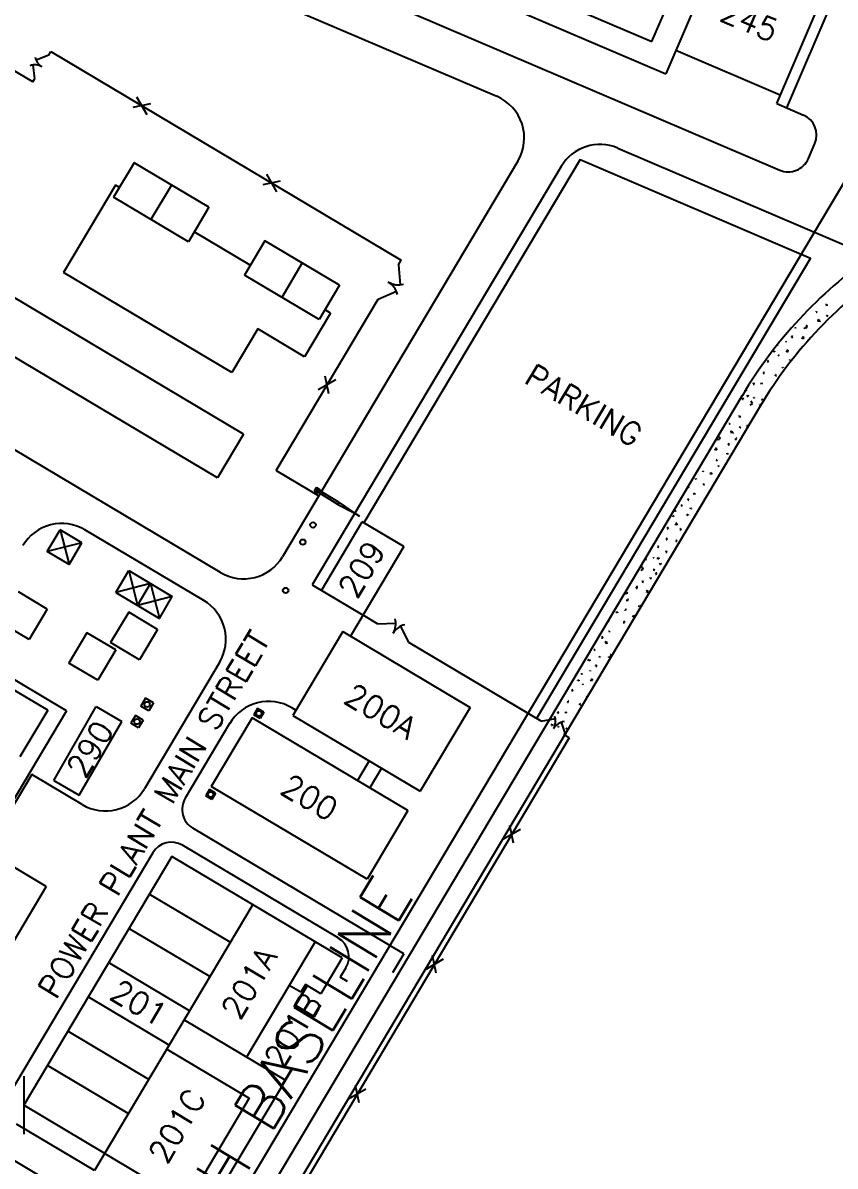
# Model space of a CAD drawing. Extents: x -16413 to 78405, y -232 to 83089.
# Drawn here: x 21873 to 27251, y 11077 to 18644 of the extents above; entities that cross this region are included whole.
import ezdxf
from ezdxf.enums import TextEntityAlignment as Align

# ---------------------------------------------------------------- set-up
doc = ezdxf.new("R2010")
doc.units = 0
doc.header["$LTSCALE"] = 350
doc.header["$MEASUREMENT"] = 0
doc.layers.add('BACKGROUND', color=7, linetype='CONTINUOUS')
doc.styles.add('SIMPLEX', font='SIMPLEX')

msp = doc.modelspace()

# ---------------------------------------------------------------- linework, layer by layer
at = {"layer": 'BACKGROUND'}
for p, q in [((21463, 19674.9), (25010.3, 18157.6)), ((23180.9, 15006.1), (15557.3, 19543.2)), ((26478.9, 19121.8), (26129.7, 18305.4)), ((26037.5, 18519.4), (26235.9, 18982.9)), ((24239, 18800.8), (26884.4, 17669.3)), ((25308.4, 18831.4), (26037.5, 18519.4)), ((26863.6, 18108.9), (27170.3, 18826.1)), ((26929.8, 18080.6), (27236.5, 18797.8)), ((22161.4, 14090.8), (14386.2, 18718.1)), ((25136.7, 18730.1), (26129.7, 18305.4)), ((23334.1, 15920.4), (18920.5, 18547.1)), ((26887.2, 18164.1), (26195.8, 18459.8)), ((22717.7, 18107.5), (22601.3, 18083.3)), ((22626.1, 18153.5), (22692.9, 18037.2)), ((26863.6, 18108.9), (27040.1, 18033.4)), ((25811.8, 17814.9), (31181.9, 15518)), ((27073.4, 17745.1), (27115.9, 17844.4)), ((22609.1, 17717.5), (22473.6, 17489.7)), ((23104.1, 17422.9), (22609.1, 17717.5)), ((25150.2, 17728.4), (23848.2, 15540.7)), ((25561.5, 17739.2), (24130.6, 15334.7)), ((25561.5, 17739.2), (27086.5, 17086.9)), ((23485.4, 17642.1), (23552.2, 17525.8)), ((25436, 17692.5), (23788.3, 14923.9)), ((22486.4, 17570), (22142.8, 16992.5)), ((22512.2, 17554.6), (22486.4, 17570)), ((22856.6, 17570.2), (22721.1, 17342.5)), ((23577, 17596), (23460.6, 17571.9)), ((22968.6, 17195.2), (22473.6, 17489.7)), ((23104.1, 17422.9), (22968.6, 17195.2)), ((23378.4, 17039.1), (23007.2, 17260)), ((23475.3, 17202), (23339.8, 16974.2)), ((23970.3, 16907.4), (23475.3, 17202)), ((23722.8, 17054.7), (23587.3, 16826.9)), ((27086.5, 17086.9), (25273.3, 14040.2)), ((23256.5, 16329.7), (22142.8, 16992.5)), ((23834.8, 16679.7), (23339.8, 16974.2)), ((23970.3, 16907.4), (23834.8, 16679.7)), ((23909.5, 16723.1), (23737.7, 16434.3)), ((23909.5, 16723.1), (23873.4, 16744.5)), ((27127.7, 16734.6), (27125.4, 16729.5)), ((27125.4, 16729.5), (27128, 16728.1)), ((27128, 16728.1), (27130.3, 16726.1)), ((27188.9, 16776.1), (27202.1, 16776.6)), ((27191.3, 16775), (27188.9, 16776.1)), ((27189.9, 16779.6), (27192.6, 16782.3)), ((27192.6, 16782.3), (27191.3, 16775)), ((27140.3, 16664.6), (27138.6, 16680.6)), ((27138.6, 16680.6), (27149, 16670.5)), ((27149, 16670.5), (27146.4, 16664.3)), ((27191.9, 16709.9), (27193.9, 16707.9)), ((27193.9, 16707.9), (27195.7, 16706.9)), ((27195.7, 16706.9), (27200.9, 16703.7)), ((27200.9, 16703.7), (27201.7, 16703)), ((23162.2, 15631.7), (21548.4, 16592.1)), ((23428.3, 16618.4), (23256.5, 16329.7)), ((23737.7, 16434.3), (23428.3, 16618.4)), ((26985, 16625.2), (26987.3, 16627.8)), ((26987.6, 16623.9), (26985, 16625.2)), ((26991.3, 16626.8), (26987.6, 16623.9)), ((27047.1, 16620.9), (27047.5, 16624.4)), ((27047.5, 16624.4), (27053, 16623.3)), ((27053, 16623.3), (27054.6, 16626.7)), ((27054.6, 16626.7), (27057.6, 16625.9)), ((27057.6, 16625.9), (27060.7, 16625.8)), ((27064, 16639.7), (27059, 16637.6)), ((27059, 16637.6), (27061.5, 16631.5)), ((27060.7, 16625.8), (27065.4, 16635.6)), ((27065.4, 16635.6), (27064, 16639.7)), ((27122.9, 16598.5), (27120.9, 16595.2)), ((26871.7, 16511.7), (26867.7, 16508.5)), ((26869.8, 16515.4), (26871.7, 16511.7)), ((26924.1, 16532.7), (26923.8, 16531.1)), ((26925.3, 16532.7), (26924.1, 16533.7)), ((26924.1, 16533.7), (26924.1, 16532.7)), ((26960.9, 16567.5), (26960.7, 16563.1)), ((26966.9, 16567.7), (26960.9, 16567.5)), ((26962.3, 16562.3), (26969, 16562.4)), ((26969.6, 16564.9), (26966.9, 16567.7)), ((26969, 16562.4), (26969.6, 16564.9)), ((27028.7, 16558.8), (27042.9, 16554.2)), ((27041.2, 16568.6), (27036.8, 16561.1)), ((27042.9, 16554.2), (27041.2, 16568.6)), ((26843.7, 16468), (26843.3, 16471.8)), ((26843.3, 16471.8), (26848.7, 16471.8)), ((26850.1, 16465.4), (26845.7, 16467.4)), ((26848.7, 16471.8), (26850.1, 16465.4)), ((26878.7, 16444.9), (26875.6, 16442.6)), ((26876.6, 16441.9), (26875.9, 16443.3)), ((26875.9, 16443.3), (26879, 16442.7)), ((26879, 16442.7), (26878.7, 16444.9)), ((26933.5, 16475.1), (26929.1, 16470)), ((26929.1, 16470), (26929.4, 16465.5)), ((26929.3, 16467.4), (26940.6, 16471.2)), ((26940.3, 16477), (26933.5, 16475.1)), ((26940.6, 16471.2), (26940.3, 16477)), ((26809.3, 16408.9), (26801.1, 16402)), ((26801.1, 16402), (26807.6, 16398.5)), ((26807.6, 16398.5), (26807.9, 16403.4)), ((26900.1, 16360.5), (26905, 16365.1)), ((26905, 16365.1), (26905.6, 16359.5)), ((26951.7, 16410.7), (26950.7, 16413.1)), ((26951.5, 16410), (26953.3, 16413.5)), ((26953.3, 16413.5), (26951.7, 16410.7)), ((23945.3, 16281), (23829.1, 16214.2)), ((23899.3, 16189.4), (23875.1, 16305.8)), ((26774.7, 16327.7), (26774.4, 16324.4)), ((26774.4, 16324.4), (26779.7, 16325.7)), ((26777.5, 16331.9), (26775.8, 16330.2)), ((26780.4, 16329.9), (26777.5, 16331.9)), ((26779.7, 16325.7), (26780.4, 16329.9)), ((26853.9, 16312.2), (26852.7, 16307.3)), ((26855.7, 16314.7), (26853.9, 16312.2)), ((26860.1, 16310.9), (26855.7, 16314.7)), ((26856, 16306.1), (26860.1, 16310.9)), ((26655.4, 16207.1), (26655.3, 16209.4)), ((26662.5, 16208.7), (26657.9, 16208.5)), ((26659.3, 16216), (26659.6, 16216.1)), ((26659.6, 16216.1), (26662.5, 16208.7)), ((26710.2, 16261.2), (26708.7, 16252.7)), ((26708.7, 16252.7), (26714.1, 16253.3)), ((26714.2, 16257.4), (26711.5, 16259.4)), ((26714.1, 16253.3), (26714.2, 16257.4)), ((26764.1, 16252.8), (26759.1, 16256.5)), ((26764.5, 16253.3), (26763.7, 16260.9)), ((26763.7, 16260.9), (26767.9, 16256.1)), ((26767.9, 16256.1), (26764.1, 16252.8)), ((26636.1, 16177.7), (20250.1, 5447.3)), ((26629.7, 16152), (26637.5, 16162.4)), ((26637.5, 16162.4), (26642.7, 16151.7)), ((26642.7, 16151.7), (26637.5, 16150.4)), ((26666.3, 16172.3), (26672, 16180.5)), ((26672.4, 16170.7), (26668.1, 16170.9)), ((26672, 16180.5), (26675.4, 16173.3)), ((26675.4, 16173.3), (26672.4, 16170.7)), ((26688.8, 16113.7), (26694.6, 16120.2)), ((26696.8, 16133), (26692.2, 16138.9)), ((26694.6, 16120.2), (26702.7, 16123.4)), ((26702.7, 16123.4), (26696.8, 16133)), ((26714.2, 16159), (26711.7, 16160.9)), ((26712.4, 16160.9), (26712.8, 16163.9)), ((26712.8, 16163.9), (26714.1, 16163.9)), ((26714.1, 16163.9), (26714.2, 16159)), ((26752.2, 16117.7), (26754.5, 16118.3)), ((26753.7, 16113.7), (26752.2, 16117.7)), ((26754.5, 16118.3), (26757.7, 16116.2)), ((26766.9, 16148.3), (26766.1, 16153.8)), ((26766.1, 16153.8), (26770, 16152.3)), ((26770.3, 16147.3), (26767.4, 16148.4)), ((26770, 16152.3), (26770.3, 16147.3)), ((26754.7, 16107.1), (20368.7, 5376.7)), ((26614.1, 16042.2), (26616.8, 16044.9)), ((26616.8, 16044.9), (26615.4, 16037.6)), ((26757.7, 16116.2), (26756.5, 16112.8)), ((26551.9, 15997.2), (26549.5, 15992.1)), ((26549.5, 15992.1), (26552.1, 15990.7)), ((26552.1, 15990.7), (26554.5, 15988.7)), ((26613.1, 16038.7), (26626.2, 16039.2)), ((26615.4, 16037.6), (26613.1, 16038.7)), ((26616, 15972.4), (26618.1, 15970.5)), ((26618.1, 15970.5), (26619.8, 15969.5)), ((26619.8, 15969.5), (26625, 15966.3)), ((26625, 15966.3), (26625.9, 15965.6)), ((26666.2, 15977.7), (26674.3, 15979.6)), ((26668.2, 15974.7), (26666.2, 15977.7)), ((26674.3, 15979.6), (26677, 15976.5)), ((23334.1, 15920.4), (23162.2, 15631.7)), ((26488.1, 15902.3), (26483.2, 15900.2)), ((26483.2, 15900.2), (26485.7, 15894.1)), ((26484.9, 15888.3), (26489.6, 15898.2)), ((26489.6, 15898.2), (26488.1, 15902.3)), ((26564.4, 15927.2), (26562.7, 15943.1)), ((26562.7, 15943.1), (26573.1, 15933.1)), ((26573.1, 15933.1), (26570.5, 15926.9)), ((26597.8, 15892.6), (26593, 15895.2)), ((26597.2, 15888.3), (26597.8, 15892.6)), ((26452.9, 15821.4), (26467.1, 15816.8)), ((26465.3, 15831.1), (26461, 15823.7)), ((26467.1, 15816.8), (26465.3, 15831.1)), ((26471.3, 15883.5), (26471.7, 15887)), ((26471.7, 15887), (26477.2, 15885.9)), ((26477.2, 15885.9), (26478.8, 15889.3)), ((26478.8, 15889.3), (26481.7, 15888.5)), ((26481.7, 15888.5), (26484.9, 15888.3)), ((26547.1, 15861.1), (26541.3, 15851.7)), ((26541.3, 15851.7), (26551.1, 15852.6)), ((26585.4, 15888.3), (26597.2, 15888.3)), ((26468.6, 15752), (26465.2, 15750.4)), ((26465.2, 15750.4), (26469.3, 15745.6)), ((26468.2, 15745.1), (26468.6, 15752)), ((26536.6, 15790.1), (26535.8, 15795)), ((26535.8, 15795), (26543, 15789.2)), ((26543, 15789.2), (26542.7, 15792.1)), ((26375.9, 15673.3), (26374.9, 15675.7)), ((26375.6, 15672.6), (26377.5, 15676.1)), ((26377.5, 15676.1), (26375.9, 15673.3)), ((26427.7, 15654.4), (26427.7, 15668.4)), ((26427.7, 15668.4), (26437.5, 15658.6)), ((26476.8, 15714), (26475.5, 15711.5)), ((26475.5, 15711.5), (26479.5, 15708.2)), ((26479.5, 15708.2), (26481.4, 15711.7)), ((26324.2, 15623.1), (26329.1, 15627.7)), ((26329.1, 15627.7), (26329.7, 15622.1)), ((26383.6, 15589.4), (26375.5, 15588.8)), ((26379.2, 15584.5), (26383.6, 15589.4)), ((26430.3, 15659.9), (26429.4, 15662.8)), ((26437.5, 15658.6), (26430.3, 15659.9)), ((23841.1, 15528.8), (23592.2, 15110.5)), ((23816.7, 15568), (23802.3, 15544.4)), ((23802.3, 15544.4), (23825.9, 15530)), ((23816.7, 15568), (23840.3, 15553.6)), ((23824.9, 15554.9), (23817.7, 15543.1)), ((23959.3, 15456.6), (23817.7, 15543.1)), ((23966.5, 15468.4), (23824.9, 15554.9)), ((23840.3, 15553.6), (23825.9, 15530)), ((26278, 15574.7), (26276.8, 15569.9)), ((26279.9, 15577.3), (26278, 15574.7)), ((26284.2, 15573.5), (26279.9, 15577.3)), ((26280.1, 15568.7), (26284.2, 15573.5)), ((26317.8, 15522.2), (26312.9, 15529.3)), ((26312.9, 15529.3), (26321.6, 15529.3)), ((26321.6, 15529.3), (26319, 15519.3)), ((23959.3, 15456.6), (23966.5, 15468.4)), ((23959.3, 15456.6), (24065.6, 15399.8)), ((23966.5, 15468.4), (24065.6, 15399.8)), ((26235, 15454.2), (26231.9, 15450.1)), ((26231.9, 15450.1), (26235.1, 15445.5)), ((26236.6, 15450.3), (26235, 15454.2)), ((26235.1, 15445.5), (26236.9, 15449.3)), ((26274.4, 15490.5), (26272.5, 15486.9)), ((26280.1, 15491.6), (26274.4, 15490.5)), ((26274.6, 15484.3), (26279.9, 15485.9)), ((26279.9, 15485.9), (26280.1, 15491.6)), ((24104.6, 15376), (24065.6, 15399.8)), ((26176.3, 15380.3), (26178.7, 15380.9)), ((26177.8, 15376.3), (26176.3, 15380.3)), ((26178.7, 15380.9), (26181.8, 15378.8)), ((26181.8, 15378.8), (26180.6, 15375.4)), ((26191.1, 15410.9), (26190.2, 15416.4)), ((26190.2, 15416.4), (26194.2, 15414.9)), ((26194.4, 15409.9), (26191.5, 15411)), ((26194.2, 15414.9), (26194.4, 15409.9)), ((26270.2, 15385.1), (26269.7, 15388.9)), ((26269.7, 15388.9), (26275.2, 15388.9)), ((26276.6, 15382.6), (26272.2, 15384.6)), ((26275.2, 15388.9), (26276.6, 15382.6)), ((26291.2, 15427), (26292.7, 15430.7)), ((26292.7, 15430.7), (26296, 15433)), ((26298.1, 15428.9), (26294.2, 15425.7)), ((26296, 15433), (26298.1, 15428.9)), ((22034.1, 15144), (22120.1, 15288.4)), ((22264.4, 15202.5), (22120.1, 15288.4)), ((22120.1, 15288.4), (22178.5, 15058.1)), ((23070.5, 14820.5), (22284.2, 15288.5)), ((23850.2, 14887.1), (24120.2, 15340.8)), ((24395.2, 15177.2), (24120.2, 15340.8)), ((26141.6, 15304.8), (26141.3, 15297.2)), ((26141.3, 15297.2), (26144.7, 15294.8)), ((26146.4, 15300.9), (26141.6, 15304.8)), ((26144.7, 15294.8), (26146.4, 15299.2)), ((26206.2, 15322.1), (26192.9, 15326.7)), ((26192.9, 15326.7), (26194.4, 15318.2)), ((26196.4, 15337.1), (26206.2, 15322.1)), ((26231.2, 15296.9), (26222.9, 15290.1)), ((26222.9, 15290.1), (26229.4, 15286.5)), ((26229.4, 15286.5), (26229.7, 15291.4)), ((26136, 15232.3), (26131.3, 15224.2)), ((26131.3, 15224.2), (26136.5, 15224.5)), ((26138.3, 15229.2), (26135.1, 15233.7)), ((26136.5, 15224.5), (26138.3, 15229.2)), ((26196.5, 15215.7), (26196.3, 15212.4)), ((26196.3, 15212.4), (26201.5, 15213.7)), ((26199.4, 15220), (26197.6, 15218.3)), ((26202.2, 15217.9), (26199.4, 15220)), ((26201.5, 15213.7), (26202.2, 15217.9)), ((26248.9, 15257.2), (26245.7, 15258.3)), ((26245.7, 15258.3), (26248.1, 15255.9)), ((22264.4, 15202.5), (22034.1, 15144)), ((22178.5, 15058.1), (22034.1, 15144)), ((22178.5, 15058.1), (22264.4, 15202.5)), ((24395.2, 15177.2), (24042.4, 14584.2)), ((26077.1, 15180.8), (26074.7, 15177.7)), ((26074.7, 15177.7), (26076.6, 15174.6)), ((26076.6, 15174.6), (26080.5, 15173.6)), ((26080.3, 15178.6), (26079.2, 15180.7)), ((26083.1, 15175.5), (26080.3, 15178.6)), ((26080.5, 15173.6), (26083.1, 15175.5)), ((26132, 15149.2), (26130.5, 15140.7)), ((26130.5, 15140.7), (26135.9, 15141.4)), ((26136, 15145.4), (26133.4, 15147.4)), ((26135.9, 15141.4), (26136, 15145.4)), ((26181.5, 15144), (26180.9, 15144.5)), ((25996.9, 15092.6), (25994.3, 15086.7)), ((25996, 15098.1), (25999.8, 15094.9)), ((25999.8, 15094.9), (25996.9, 15092.6)), ((26048.2, 15105.3), (26048.9, 15104.5)), ((26048.9, 15104.5), (26048.6, 15102)), ((26048.6, 15102), (26051.3, 15103.8)), ((26051.3, 15103.8), (26050.5, 15104.4)), ((26076.8, 15102.1), (26081.4, 15104.1)), ((26077.2, 15095.1), (26076.8, 15102.1)), ((26084.3, 15096.7), (26079.7, 15096.6)), ((26081.4, 15104.1), (26084.3, 15096.7)), ((26088.2, 15060.3), (26093.8, 15068.5)), ((26094.2, 15058.7), (26089.9, 15059)), ((26093.8, 15068.5), (26097.2, 15061.3)), ((26097.2, 15061.3), (26094.2, 15058.7)), ((22487.9, 14874), (22573.8, 15018.4)), ((22573.8, 15018.4), (22862.5, 14846.5)), ((22573.8, 15018.4), (22632.2, 14788.1)), ((25966.4, 15019.1), (25972.3, 15025.6)), ((25974.4, 15038.4), (25969.9, 15044.4)), ((25972.3, 15025.6), (25980.4, 15028.8)), ((25980.4, 15028.8), (25974.4, 15038.4)), ((26048.8, 15023.3), (26045.3, 15022.8)), ((26045.3, 15022.8), (26055.2, 15022)), ((26052.3, 15027.8), (26049.1, 15021.7)), ((26055.2, 15022), (26052.3, 15027.8)), ((26063.4, 15001.9), (26060.3, 14997.3)), ((26060.3, 14995.3), (26065.2, 14995.7)), ((26070, 15000.6), (26063.4, 15001.9)), ((26065.2, 14995.7), (26070, 15000.6)), ((22718.2, 14932.4), (22487.9, 14874)), ((22632.2, 14788.1), (22718.2, 14932.4)), ((22718.2, 14932.4), (22776.6, 14702.2)), ((23788.3, 14923.9), (24125.2, 14723.5)), ((25937.2, 14908), (25933.1, 14909.6)), ((25933.1, 14909.6), (25933.4, 14902.5)), ((25938.9, 14915.5), (25936.9, 14915.2)), ((25941, 14902.8), (25938.9, 14915.5)), ((25972.3, 14952.3), (25977.8, 14938.6)), ((25979.8, 14941.5), (25972.5, 14942.8)), ((25977.8, 14938.6), (25979.8, 14941.5)), ((26026.2, 14973.2), (26023.6, 14967.7)), ((26023.6, 14967.7), (26029.7, 14963.2)), ((26029.7, 14963.2), (26033.4, 14967.5)), ((26033.4, 14967.5), (26030.9, 14972.5)), ((22034.5, 14763.3), (21843.7, 14876.8)), ((22487.9, 14874), (22776.6, 14702.2)), ((22862.5, 14846.5), (22632.2, 14788.1)), ((22776.6, 14702.2), (22862.5, 14846.5)), ((25859.8, 14864.7), (25872.3, 14875.8)), ((25875.2, 14869.9), (25865.9, 14864.4)), ((25872.3, 14875.8), (25875.2, 14869.9)), ((25933.4, 14902.5), (25941, 14902.8)), ((26003.2, 14884.7), (25998.9, 14880)), ((25998.9, 14880), (26007.1, 14876.4)), ((26006.5, 14886.1), (26003.2, 14884.7)), ((26012.3, 14878), (26006.5, 14886.1)), ((26007.1, 14876.4), (26007.6, 14872.5)), ((26009.9, 14871.5), (26012.3, 14878)), ((22034.5, 14763.3), (21914.8, 14562.2)), ((25862.7, 14757.3), (25859.8, 14754)), ((25859.8, 14754), (25860.4, 14756)), ((25864.4, 14765.7), (25862.7, 14757.3)), ((25867.7, 14822.8), (25879.6, 14822.9)), ((25880.1, 14827.2), (25875.3, 14829.7)), ((25879.6, 14822.9), (25880.1, 14827.2)), ((25949.7, 14781), (25954.3, 14786.6)), ((25954.3, 14786.6), (25965.1, 14781.4)), ((22037.9, 14094.5), (21006.7, 14708.2)), ((22573.8, 14742.6), (22454.1, 14541.5)), ((22764.5, 14629.1), (22573.8, 14742.6)), ((25747.7, 14684.8), (25751.7, 14680.2)), ((25750.9, 14686.5), (25747.9, 14685.2)), ((25750.5, 14679.7), (25750.9, 14686.5)), ((25804.5, 14740.7), (25802.1, 14748.1)), ((25802.1, 14748.1), (25810.8, 14740.3)), ((25809.4, 14739.4), (25802.7, 14744.2)), ((25810.8, 14740.3), (25809.4, 14739.4)), ((25855, 14684.1), (25849.5, 14679.4)), ((25855.4, 14675.5), (25855, 14684.1)), ((25909.7, 14712), (25917.5, 14722.4)), ((25917.5, 14722.4), (25922.7, 14711.7)), ((25922.7, 14711.7), (25917.5, 14710.4)), ((21914.8, 14562.2), (21724, 14675.7)), ((22297.4, 14606.8), (22177.8, 14405.7)), ((22488.2, 14493.3), (22297.4, 14606.8)), ((22764.5, 14629.1), (22644.9, 14428)), ((23990.8, 14614.9), (23660.4, 14059.8)), ((23990.8, 14614.9), (24834.7, 14112.7)), ((25754.5, 14619.4), (25753.2, 14616.9)), ((25753.2, 14616.9), (25757.2, 14613.6)), ((25757.2, 14613.6), (25759, 14617.1)), ((25848.2, 14675.4), (25855.4, 14675.5)), ((22644.9, 14428), (22454.1, 14541.5)), ((25711.7, 14581.6), (25703.6, 14575.1)), ((25703.6, 14575.1), (25710.3, 14574.4)), ((25710.3, 14574.4), (25711.7, 14571.8)), ((25731.4, 14543.8), (25724.8, 14547.4)), ((25738.4, 14534.7), (25731.4, 14543.8)), ((25734.6, 14550.4), (25738.4, 14534.7)), ((25831.9, 14557.2), (25830.4, 14554.1)), ((22488.2, 14493.3), (22368.5, 14292.2)), ((25661.2, 14494.8), (25653.2, 14494.2)), ((25656.9, 14489.9), (25661.2, 14494.8)), ((25768.1, 14462.3), (25763.2, 14460.2)), ((25763.2, 14460.2), (25765.7, 14454.1)), ((25764.9, 14448.3), (25769.6, 14458.2)), ((25769.6, 14458.2), (25768.1, 14462.3)), ((22368.5, 14292.2), (22177.8, 14405.7)), ((23174.9, 14409.3), (22677.8, 13574)), ((25616.1, 14427.9), (25622.7, 14429.9)), ((25616.4, 14422.4), (25616.1, 14427.9)), ((25622.7, 14429.9), (25625.6, 14419.8)), ((25625.6, 14419.8), (25623.3, 14421.1)), ((25665, 14390.1), (25664.9, 14385.7)), ((25671, 14390.3), (25665, 14390.1)), ((25666.5, 14384.9), (25673.1, 14385)), ((25673.8, 14387.4), (25671, 14390.3)), ((25673.1, 14385), (25673.8, 14387.4)), ((25689.1, 14447.8), (25691.4, 14450.4)), ((25691.7, 14446.5), (25689.1, 14447.8)), ((25695.5, 14449.4), (25691.7, 14446.5)), ((25751.3, 14443.5), (25751.7, 14447)), ((25751.7, 14447), (25757.2, 14445.9)), ((25757.2, 14445.9), (25758.8, 14449.3)), ((25758.8, 14449.3), (25761.7, 14448.5)), ((25761.7, 14448.5), (25764.9, 14448.3)), ((25568.9, 14332.4), (25570.4, 14336.1)), ((25570.4, 14336.1), (25573.7, 14338.4)), ((25575.8, 14334.3), (25571.9, 14331.1)), ((25573.7, 14338.4), (25575.8, 14334.3)), ((25628.3, 14355.3), (25628, 14353.7)), ((25629.4, 14355.3), (25628.3, 14356.3)), ((25628.3, 14356.3), (25628.3, 14355.3)), ((25513.5, 14231.4), (25505.2, 14224.6)), ((25511.7, 14221.1), (25512.1, 14226)), ((25547.8, 14290.6), (25547.4, 14294.3)), ((25547.4, 14294.3), (25552.9, 14294.3)), ((25554.2, 14288), (25549.9, 14290)), ((25552.9, 14294.3), (25554.2, 14288)), ((25582.9, 14267.5), (25579.7, 14265.2)), ((25580.8, 14264.5), (25580.1, 14265.9)), ((25580.1, 14265.9), (25583.1, 14265.3)), ((25583.1, 14265.3), (25582.9, 14267.5)), ((25637.6, 14297.7), (25633.2, 14292.6)), ((25633.2, 14292.6), (25633.6, 14288.1)), ((25633.5, 14290), (25644.7, 14293.8)), ((25644.5, 14299.6), (25637.6, 14297.7)), ((25644.7, 14293.8), (25644.5, 14299.6)), ((22685.4, 14173.4), (22654.7, 14121.9)), ((22736.9, 14142.8), (22685.4, 14173.4)), ((25478.8, 14150.3), (25478.6, 14147)), ((25481.7, 14154.5), (25479.9, 14152.8)), ((25484.6, 14152.5), (25481.7, 14154.5)), ((25483.8, 14148.3), (25484.6, 14152.5)), ((25505.2, 14224.6), (25511.7, 14221.1)), ((25604.2, 14183.1), (25609.1, 14187.7)), ((25609.1, 14187.7), (25609.6, 14183)), ((22161.4, 14090.8), (21013.8, 12162.4)), ((22037.9, 14094.5), (21853.8, 13785.1)), ((22077, 13629.7), (22359, 14118.1)), ((22359, 14118.1), (22527.9, 14020.6)), ((22706.3, 14091.2), (22654.7, 14121.9)), ((22736.9, 14142.8), (22706.3, 14091.2)), ((23427, 14105.6), (23402.5, 14064.4)), ((23468.3, 14081.1), (23427, 14105.6)), ((23468.3, 14081.1), (23443.7, 14039.8)), ((23680.9, 14094.2), (23653.4, 14110.5)), ((24834.7, 14112.7), (24504.3, 13557.6)), ((25414.3, 14083.8), (25412.8, 14075.3)), ((25412.8, 14075.3), (25418.2, 14075.9)), ((25418.3, 14080), (25415.7, 14082)), ((25418.2, 14075.9), (25418.3, 14080)), ((25468.3, 14075.4), (25463.2, 14079.1)), ((25468.6, 14075.9), (25467.9, 14083.5)), ((25467.9, 14083.5), (25472, 14078.7)), ((25472, 14078.7), (25468.3, 14075.4)), ((25478.6, 14147), (25483.8, 14148.3)), ((25558, 14134.7), (25556.8, 14129.9)), ((25559.9, 14137.3), (25558, 14134.7)), ((25564.2, 14133.5), (25559.9, 14137.3)), ((25560.1, 14128.7), (25564.2, 14133.5)), ((22245.9, 13532.2), (22527.9, 14020.6)), ((22617.9, 14060), (22587.2, 14008.4)), ((22638.7, 13977.8), (22587.2, 14008.4)), ((22669.4, 14029.3), (22617.9, 14060)), ((22669.4, 14029.3), (22638.7, 13977.8)), ((23242.1, 14006.2), (22947.6, 13511.2)), ((23390.2, 14043.7), (23120.2, 13590)), ((24421.4, 13430), (23390.2, 14043.7)), ((23443.7, 14039.8), (23402.5, 14064.4)), ((23660.4, 14059.8), (24504.3, 13557.6)), ((25359.5, 14029.7), (25359.4, 14032.4)), ((25366.6, 14031.3), (25362.1, 14031.1)), ((25362.9, 14038.4), (25363.7, 14038.7)), ((25363.7, 14038.7), (25366.6, 14031.3)), ((25370.5, 13994.9), (25376.1, 14003.1)), ((25376.1, 14003.1), (25379.5, 13995.9)), ((25376.6, 13993.2), (25372.3, 13993.5)), ((25379.5, 13995.9), (25376.6, 13993.2)), ((25418.3, 13981.6), (25415.9, 13983.5)), ((25416.5, 13983.5), (25416.9, 13986.5)), ((25416.9, 13986.5), (25418.2, 13986.5)), ((25418.2, 13986.5), (25418.3, 13981.6)), ((25456.3, 13940.3), (25458.7, 13940.9)), ((25457.8, 13936.3), (25456.3, 13940.3)), ((25458.7, 13940.9), (25461.8, 13938.8)), ((25461.8, 13938.8), (25460.6, 13935.4)), ((25471.1, 13970.9), (25470.2, 13976.4)), ((25470.2, 13976.4), (25474.2, 13974.9)), ((25474.4, 13969.8), (25471.5, 13971)), ((25474.2, 13974.9), (25474.4, 13969.8)), ((24165.7, 13759.1), (24088, 13628.5)), ((24247.3, 13710.5), (24169.6, 13579.9)), ((21931.4, 13669.1), (21630.7, 13163.8)), ((22266.5, 13469.6), (21931.4, 13669.1)), ((22077, 13629.7), (22245.9, 13532.2)), ((23107.9, 13569.4), (23083.3, 13528.1)), ((23149.1, 13544.8), (23107.9, 13569.4)), ((24151.4, 12976.3), (23120.2, 13590)), ((23149.1, 13544.8), (23124.6, 13503.6)), ((23124.6, 13503.6), (23083.3, 13528.1)), ((24421.4, 13430), (24151.4, 12976.3)), ((25121.4, 13213.8), (25097.2, 13330.2)), ((24394.9, 12482.2), (22997.7, 13313.8)), ((25167.5, 13305.4), (25051.2, 13238.6)), ((22027.7, 12927.5), (21615.2, 13173)), ((23961.4, 12586.7), (22930.2, 13200.4)), ((22732.8, 13150.3), (21781.5, 11551.9)), ((22858.4, 13126.7), (21878.5, 11480.2)), ((23987.6, 12454.7), (22858.4, 13126.7)), ((22027.7, 12927.5), (21426.3, 11917)), ((23246.3, 12558.4), (22710.1, 12877.5)), ((23394.6, 12807.6), (22347.2, 11047.7)), ((23111.3, 12331.5), (22575.1, 12650.6)), ((23807.1, 12562.1), (23353, 11799)), ((22976.3, 12104.7), (22440.1, 12423.8)), ((23987.6, 12454.7), (23846.4, 12217.5)), ((24394.9, 12482.2), (24319.5, 12355.5)), ((24656, 12446.1), (24539.8, 12379.2)), ((24610, 12354.4), (24585.8, 12470.9)), ((24011.5, 12389.3), (23974.6, 12327.4)), ((23712.6, 12227.3), (23635.3, 12273.4)), ((23743.3, 12278.9), (23712.6, 12227.3)), ((23846.4, 12217.5), (23743.3, 12278.9)), ((24023.1, 12298.6), (23974.6, 12327.4)), ((22841.3, 11877.8), (22305, 12196.9)), ((22940.5, 12044.5), (23610.8, 11645.6)), ((22706.3, 11650.9), (22170, 11970.1)), ((22825.4, 11851.2), (23372, 11525.9)), ((22571.2, 11424.1), (22035, 11743.2)), ((21878.5, 11672.2), (21878.5, 11288.2)), ((23610.8, 11645.6), (22907.1, 10463.2)), ((24144.6, 11586.7), (24028.4, 11519.9)), ((24098.6, 11495.1), (24074.4, 11611.5)), ((23372, 11525.9), (22961.3, 10835.8)), ((22414.7, 11161.1), (21878.5, 11480.2)), ((22347.2, 11047.7), (21831.6, 11354.5)), ((22907.1, 10463.2), (21721.2, 11168.9)), ((22414.7, 11161.1), (22961.3, 10835.8))]:
    msp.add_line(p, q, dxfattribs=at)
at = {"layer": 'BACKGROUND', "linetype": 'Continuous'}
for p, q in [((21938.3, 18252.3), (21288.6, 18638.9)), ((27835.2, 18474.7), (19741.2, 4874.4)), ((22044.1, 18430.2), (21960.3, 18397.6)), ((22044.1, 18430.2), (22058, 18453.4)), ((22058, 18453.4), (24378.1, 17072.5)), ((21952.1, 18275.5), (21940.7, 18364.8)), ((21938.3, 18252.3), (21952.1, 18275.5)), ((24359.7, 17041.6), (24378.1, 17072.5)), ((24359.7, 17041.6), (24370.5, 16910)), ((23549.7, 15680.4), (24224.7, 16814.7)), ((24224.7, 16814.7), (24345.5, 16868.1)), ((23549.7, 15680.4), (23831.5, 15512.7)), ((24221.4, 14666.2), (24125.2, 14723.5)), ((24221.4, 14666.2), (24341.3, 14671.5)), ((24427.7, 14543.4), (24375.2, 14651.4)), ((25304.2, 14021.8), (24427.7, 14543.4)), ((25304.2, 14021.8), (25398.8, 14038.4)), ((25469.2, 13923.6), (25438.7, 14014.6)), ((25489.8, 13911.3), (25469.2, 13923.6)), ((25489.8, 13911.3), (23575.1, 10694))]:
    msp.add_line(p, q, dxfattribs=at)
at = {"layer": 'BACKGROUND'}
for centre in [(23793.9, 15320.3), (23726.3, 15206.9), (23612.9, 14887.2), (22695.8, 14132.3), (23435.4, 14072.7), (22628.3, 14018.9), (23116.2, 13536.5)]:
    msp.add_circle(centre, 18, dxfattribs=at)
at = {"layer": 'BACKGROUND', "linetype": 'Continuous'}
for centre, radius, start, end in [((22044.2, 18430.2), 90, 188.70027, 239.24173), ((21952.1, 18275.5), 90, 59.24141, 109.78287), ((24224.7, 16814.7), 132, 13.64817, 59.24157), ((24359.8, 17041.6), 132, 239.23813, 284.83153), ((24221.4, 14666.2), 120, 329.24733, 15.81559), ((24427.7, 14543.4), 120, 102.67334, 149.2416), ((25303.5, 14020.5), 96, 330.11912, 21.68849), ((25469.2, 13923.6), 96, 97.67224, 149.24161)]:
    msp.add_arc(centre, radius, start, end, dxfattribs=at)
at = {"layer": 'BACKGROUND'}
for centre, radius, start, end in [((24892.4, 17881.8), 300, 329.24162, 66.84276), ((26983.5, 17901), 144, 336.84291, 66.8427), ((25693.8, 17539), 300, 66.84279, 149.24163), ((26941, 17801.7), 144, 246.84274, 336.8428), ((29214.2, 14643.5), 3000, 125.11013, 149.24163), ((29214.2, 14643.5), 2862, 123.38536, 149.24163), ((22130.8, 15030.7), 300, 59.2416, 149.24163), ((23334.4, 15263.9), 300, 239.24161, 329.24162), ((22917.1, 14562.7), 300, 329.24162, 59.24163), ((23500, 13852.7), 300, 59.2416, 149.24163), ((22420, 13727.4), 300, 239.24161, 329.24165), ((23071.3, 13437.5), 144, 149.24161, 239.24164), ((22856.5, 13076.6), 144, 59.24177, 149.24175), ((23887.7, 12462.9), 144, 329.24356, 59.24169)]:
    msp.add_arc(centre, radius, start, end, dxfattribs=at)

# ---------------------------------------------------------------- texts
at = {"layer": 'BACKGROUND', "style": 'SIMPLEX'}
for s, rotation, p in [('245', 336.91208, (26653.7, 18588.4)), ('PARKING', 329.2416, (25548, 16048.4)), ('209', 59.2416, (24179.7, 14989.1)), ('POWER PLANT MAIN STREET', 59.2416, (22804.7, 13366.6)), ('200A', 329.2416, (24203.4, 14023.1)), ('290', 59.2416, (22381.8, 13798.9)), ('200', 329.2416, (23733.2, 13452.3)), ('201A', 59.2416, (23434.6, 12250.6)), ('201', 329.2416, (22603.2, 12092.2)), ('201B', 59.2416, (23724.1, 11936.2)), ('201C', 59.2416, (22957.2, 11305.2))]:
    msp.add_text(s, height=150, rotation=rotation, dxfattribs=at).set_placement(p, align=Align.CENTER)
msp.add_text('POWER PLANT NORTH-SOUTH BASELINE', height=300, rotation=59, dxfattribs=at).set_placement((20329.9, 5990.9))

doc.saveas('drawing.dxf')
